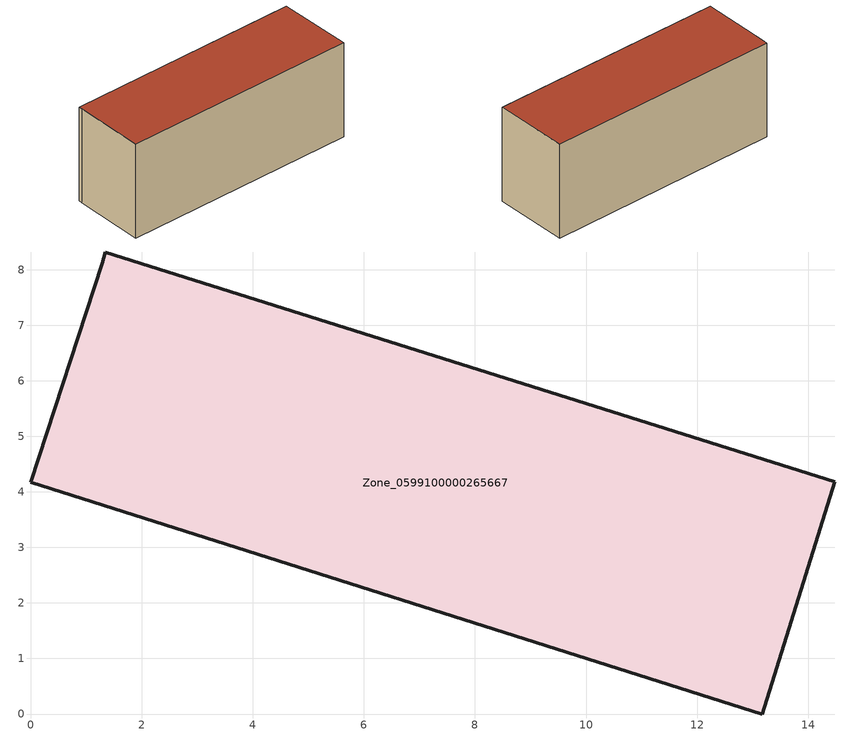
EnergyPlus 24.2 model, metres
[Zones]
Zone_0599100000265667
 floor ground (C_G): 1.29,8.12 1.35,8.32 14.48,4.18 13.17,0 0,4.17 z0.65
 wall outside (C_F): 13.17,0 14.48,4.18 1.35,8.32 1.29,8.12 0,4.17 13.17,0 z0.65:6.32
 roof outside (C_R): 1.35,8.32 1.29,8.12 0,4.17 13.17,0 14.48,4.18 z6.32
[BUILDING]
Pand.0599100000265667: North Axis=0; Terrain=City; Loads Convergence Tolerance Value=0.04; Temperature Convergence Tolerance Value=0.4; Solar Distribution=FullExterior; Maximum Number of Warmup Days=25; Minimum Number of Warmup Days=1
[Site:Location]
Rotterdam.The.Hague.AP_ZH_NLD Design_Conditions: Latitude=51.96; Longitude=4.45; Time Zone=1; Elevation=-4.5
[SITE:GROUNDTEMPERATURE:BUILDINGSURFACE]
18, 18, 18, 18, 18, 18, 18, 18, 18, 18, 18, 18
[MATERIAL] Thermal Absorptance=0.9; Solar Absorptance=0.7; Visible Absorptance=0.7
Name | Roughness | Thickness | Conductivity | Density | Specific Heat
G.TI.1965-1974 | MediumSmooth | 0.15 | 0.882353 | 540 | 1210
F.TI.1965-1974 | Rough | 0.3 | 0.697674 | 1920 | 840
R.TI.1965-1974 | MediumRough | 0.2 | 0.232558 | 1500 | 1000
[CONSTRUCTION]
C_G: G.TI.1965-1974
C_F: F.TI.1965-1974
C_R: R.TI.1965-1974
[ZONE]
Zone_0599100000265667: Type=1; Multiplier=1; Ceiling Height=Autocalculate; Volume=Autocalculate; Floor Area=autocalculate; Part of Total Floor Area=Yes
[ZONEINFILTRATION:DESIGNFLOWRATE]
Infil_Zone_0599100000265667: Zone or ZoneList or Space or SpaceList=Zone_0599100000265667; Schedule=AlwaysOn; Design Flow Rate Calculation Method=Flow/Area; Flow Rate per Floor Area=0.003; Constant Term Coefficient=1; Temperature Term Coefficient=0; Velocity Term Coefficient=0; Velocity Squared Term Coefficient=0
[HVACTEMPLATE:ZONE:IDEALLOADSAIRSYSTEM]
Zone_0599100000265667: Maximum Heating Supply Air Temperature=50; Minimum Cooling Supply Air Temperature=13; Maximum Heating Supply Air Humidity Ratio=0.0156; Minimum Cooling Supply Air Humidity Ratio=0.0077; Heating Limit=NoLimit; Cooling Limit=NoLimit; Dehumidification Control Type=ConstantSensibleHeatRatio; Cooling Sensible Heat Ratio=0.7; Dehumidification Setpoint=60; Humidification Control Type=None; Humidification Setpoint=30; Outdoor Air Method=None; Outdoor Air Flow Rate per Person=0.00944; Outdoor Air Flow Rate per Zone Floor Area=0; Outdoor Air Flow Rate per Zone=0; Demand Controlled Ventilation Type=None; Outdoor Air Economizer Type=NoEconomizer; Heat Recovery Type=None; Sensible Heat Recovery Effectiveness=0.7; Latent Heat Recovery Effectiveness=0.65
[ZONECONTROL:THERMOSTAT]
ThermostatControl_Zone_0599100000265667: Zone or ZoneList=Zone_0599100000265667; Control Type Schedule=DualSetpointControlType; Control 1=Thermostat_Zone_0599100000265667; Temperature Difference Between Cutout And Setpoint=0
[THERMOSTATSETPOINT:DUALSETPOINT]
Thermostat_Zone_0599100000265667: Heating Setpoint Temperature Schedule=HeatingSetpoint_Zone_0599100000265667; Cooling Setpoint Temperature Schedule=CoolingSetpoint_Zone_0599100000265667
[SCHEDULE:COMPACT]
HeatingSetpoint_Zone_0599100000265667: Through: 12/31, For: AllDays, Until: 24:00, 21
CoolingSetpoint_Zone_0599100000265667: Through: 12/31, For: AllDays, Until: 24:00, 24
DualSetpointControlType: Through: 12/31, For: AllDays, Until: 24:00, 4
AlwaysOn: Through: 12/31, For: AllDays, Until: 24:00, 1
